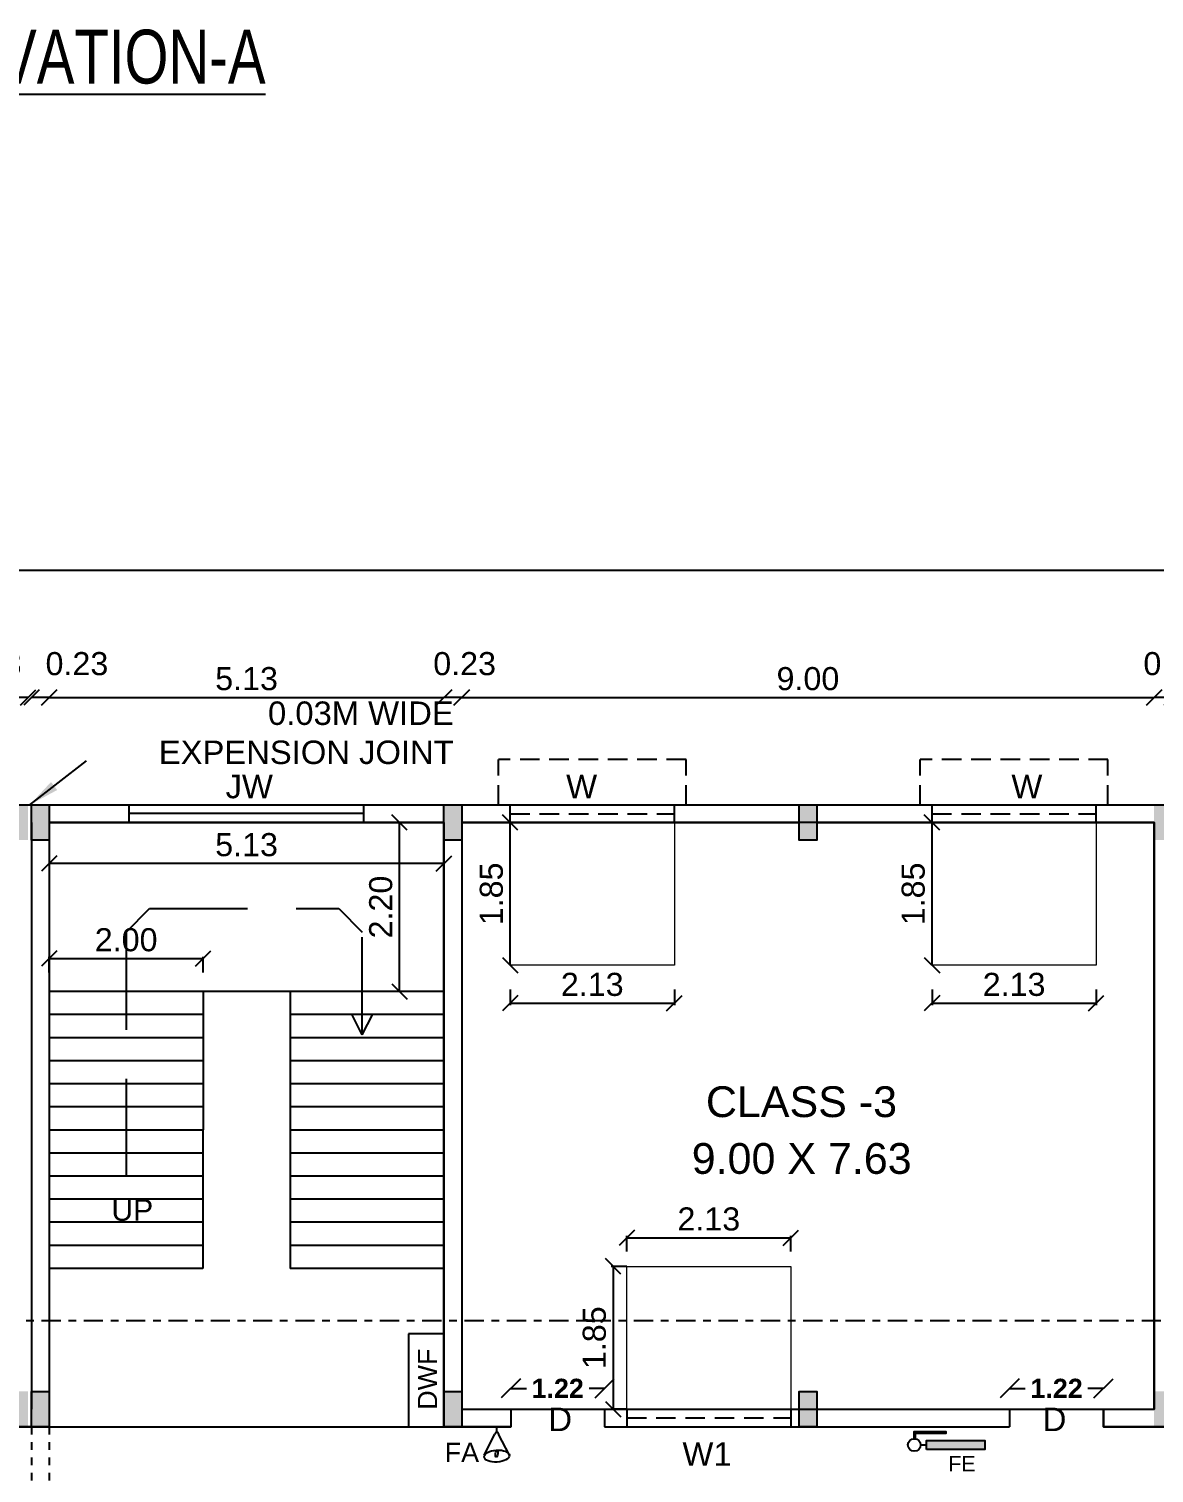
# Model space of a CAD drawing. Header units: metres. Extents: x -7227 to 737, y -45 to 4679.
# Drawn here: x 604.25 to 618.88, y 5.98 to 24.75 of the extents above; entities that cross this region are included whole.
import ezdxf

# ---------------------------------------------------------------- set-up
doc = ezdxf.new("R2010")
doc.units = ezdxf.units.M
doc.header["$LTSCALE"] = 0.2
doc.header["$MEASUREMENT"] = 0
for name, pattern in [('CENTER', [2, 1.25, -0.25, 0.25, -0.25]), ('DASHED2', [0.375, 0.25, -0.125]), ('HIDDEN', [9.525, 6.35, -3.175])]:
    doc.linetypes.add(name, pattern=pattern)
for name, color, linetype in [('BLK_1_FLR_0_BLT_UP_AREA', 26, 'Continuous'), ('BLK_1_FLR_0_CARPET_AREA', 10, 'Continuous'), ('BLK_1_FLR_0_DRINKING_WATER', 26, 'Continuous'), ('BLK_1_FLR_0_EXIT_WIDTH_DOOR', 1, 'Continuous'), ('BLK_1_FLR_1_REGULAR_ROOM_3', 117, 'Continuous')]:
    doc.layers.add(name, color=color, linetype=linetype)
doc.layers.add('BLK_1_FLR_0_ROOM_3_LIGHT_VENTILATION_1', color=7, linetype='Continuous', lineweight=0)
doc.layers.add('line', color=7, linetype='Continuous', lineweight=25)
doc.styles.add('ld', font='arial.ttf', dxfattribs={"height": 0.3})
doc.styles.get("Standard").update_dxf_attribs({"font": 'arial.ttf', "height": 0.3})
doc.styles.add('style 1', font='arialbd.ttf', dxfattribs={"height": 0.25})
doc.styles.add('style2', font='arial.ttf', dxfattribs={"height": 60})
doc.dimstyles.new('11', dxfattribs={"dimtxt": 0.25, "dimasz": 0.25, "dimexe": 0.18, "dimexo": 0.0625, "dimgap": 0.09, "dimtad": 0, "dimzin": 0, "dimdsep": 46, "dimtxsty": 'style 1', "dimblk": 'OBLIQUE', "dimcen": 0, "dimse1": 1, "dimse2": 1, "dimadec": 0, "dimazin": 0, "dimtfac": 1, "dimtdec": 4, "dimtofl": 0, "dimtmove": 0, "dimatfit": 3, "dimfxl": 0, "dimtolj": 1, "dimtzin": 0, "dimarcsym": 0})
doc.dimstyles.new('DCR', dxfattribs={"dimtxt": 0.3, "dimasz": 0.2, "dimexe": 0.025, "dimexo": 0, "dimgap": 0.09, "dimtad": 1, "dimzin": 0, "dimdsep": 46, "dimtxsty": 'Standard', "dimblk": 'OBLIQUE', "dimcen": 0.09, "dimadec": 0, "dimazin": 0, "dimtfac": 1, "dimtofl": 0, "dimtmove": 0, "dimatfit": 3, "dimfxl": 0, "dimtolj": 1, "dimtzin": 0, "dimarcsym": 0})

# ---------------------------------------------------------------- blocks, each defined once
blk = doc.blocks.new('_OBLIQUE')
at = {"layer": 'line', "color": 0, "linetype": 'ByBlock', "lineweight": -2}
blk.add_line((-0.5, -0.5), (0.5, 0.5), dxfattribs=at)
blk = doc.blocks.new('*D117')
at = {"color": 0, "linetype": 'HIDDEN', "lineweight": -2}
for p, q in [((604.515, 12.483), (604.515, 12.688)), ((606.515, 12.483), (606.515, 12.688))]:
    blk.add_line(p, q, dxfattribs=at)
at = {"color": 0, "lineweight": -2}
blk.add_line((604.515, 12.663), (606.515, 12.663), dxfattribs=at)
at = {"layer": 'Defpoints', "color": 0}
for p in [(606.515, 12.663), (604.515, 12.235), (606.515, 12.235)]:
    blk.add_point(p, dxfattribs=at)
at = {"color": 0, "lineweight": -2, "xscale": 0.2, "yscale": 0.2, "zscale": 0.2, "rotation": 180}
blk.add_blockref('_OBLIQUE', (604.515, 12.663), dxfattribs=at)
at = {"color": 0, "lineweight": -2, "xscale": 0.2, "yscale": 0.2, "zscale": 0.2}
blk.add_blockref('_OBLIQUE', (606.515, 12.663), dxfattribs=at)
at = {"color": 0, "insert": (605.515, 12.906), "char_height": 0.3, "attachment_point": 5}
blk.add_mtext('\\A1;2.00', dxfattribs=at)
blk = doc.blocks.new('*D118')
at = {"color": 0, "linetype": 'HIDDEN', "lineweight": -2}
for p, q in [((604.515, 14.078), (604.515, 13.873)), ((609.646, 14.078), (609.646, 13.873))]:
    blk.add_line(p, q, dxfattribs=at)
at = {"color": 0, "lineweight": -2}
blk.add_line((609.646, 13.898), (604.515, 13.898), dxfattribs=at)
at = {"layer": 'Defpoints', "color": 0}
for p in [(604.515, 14.432), (609.646, 14.432), (604.515, 13.898)]:
    blk.add_point(p, dxfattribs=at)
at = {"color": 0, "lineweight": -2, "xscale": 0.2, "yscale": 0.2, "zscale": 0.2, "rotation": 180}
blk.add_blockref('_OBLIQUE', (604.515, 13.898), dxfattribs=at)
at = {"color": 0, "lineweight": -2, "xscale": 0.2, "yscale": 0.2, "zscale": 0.2}
blk.add_blockref('_OBLIQUE', (609.646, 13.898), dxfattribs=at)
at = {"color": 0, "insert": (607.08, 14.142), "char_height": 0.3, "attachment_point": 5}
blk.add_mtext('\\A1;5.13', dxfattribs=at)
blk = doc.blocks.new('*D217')
at = {"color": 0, "linetype": 'HIDDEN', "lineweight": -2}
for p, q in [((577.616, 17.532), (577.616, 17.737)), ((628.336, 17.532), (628.336, 17.737))]:
    blk.add_line(p, q, dxfattribs=at)
at = {"color": 0, "lineweight": -2}
blk.add_line((577.616, 17.712), (628.336, 17.712), dxfattribs=at)
at = {"layer": 'Defpoints', "color": 0}
for p in [(628.336, 17.712), (577.616, 14.662), (628.336, 14.662)]:
    blk.add_point(p, dxfattribs=at)
at = {"color": 0, "lineweight": -2, "xscale": 0.2, "yscale": 0.2, "zscale": 0.2, "rotation": 180}
blk.add_blockref('_OBLIQUE', (577.616, 17.712), dxfattribs=at)
at = {"color": 0, "lineweight": -2, "xscale": 0.2, "yscale": 0.2, "zscale": 0.2}
blk.add_blockref('_OBLIQUE', (628.336, 17.712), dxfattribs=at)
at = {"color": 0, "insert": (603.256, 17.955), "char_height": 0.3, "attachment_point": 5}
blk.add_mtext('\\A1;50.72', dxfattribs=at)
blk = doc.blocks.new('*D128')
at = {"color": 0, "lineweight": -2}
blk.add_line((604.515, 16.057), (609.646, 16.057), dxfattribs=at)
at = {"layer": 'Defpoints', "color": 0}
for p in [(609.646, 16.057), (604.515, 14.432), (609.646, 14.432)]:
    blk.add_point(p, dxfattribs=at)
at = {"color": 0, "lineweight": -2, "xscale": 0.2, "yscale": 0.2, "zscale": 0.2, "rotation": 180}
blk.add_blockref('_OBLIQUE', (604.515, 16.057), dxfattribs=at)
at = {"color": 0, "lineweight": -2, "xscale": 0.2, "yscale": 0.2, "zscale": 0.2}
blk.add_blockref('_OBLIQUE', (609.646, 16.057), dxfattribs=at)
at = {"color": 0, "insert": (607.08, 16.3), "char_height": 0.3, "attachment_point": 5}
blk.add_mtext('\\A1;5.13', dxfattribs=at)
blk = doc.blocks.new('*D221')
at = {"color": 0, "lineweight": -2}
blk.add_line((609.876, 16.057), (618.876, 16.057), dxfattribs=at)
at = {"layer": 'Defpoints', "color": 0}
for p in [(618.876, 16.057), (609.876, 14.432), (618.876, 14.432)]:
    blk.add_point(p, dxfattribs=at)
at = {"color": 0, "lineweight": -2, "xscale": 0.2, "yscale": 0.2, "zscale": 0.2, "rotation": 180}
blk.add_blockref('_OBLIQUE', (609.876, 16.057), dxfattribs=at)
at = {"color": 0, "lineweight": -2, "xscale": 0.2, "yscale": 0.2, "zscale": 0.2}
blk.add_blockref('_OBLIQUE', (618.876, 16.057), dxfattribs=at)
at = {"color": 0, "insert": (614.376, 16.3), "char_height": 0.3, "attachment_point": 5}
blk.add_mtext('\\A1;9.00', dxfattribs=at)
blk = doc.blocks.new('*D131')
at = {"color": 0, "lineweight": -2}
blk.add_line((604.515, 16.057), (604.285, 16.057), dxfattribs=at)
at = {"layer": 'Defpoints', "color": 0}
for p in [(604.285, 16.057), (604.285, 14.432), (604.515, 14.432)]:
    blk.add_point(p, dxfattribs=at)
at = {"color": 0, "lineweight": -2, "xscale": 0.2, "yscale": 0.2, "zscale": 0.2, "rotation": 180}
blk.add_blockref('_OBLIQUE', (604.285, 16.057), dxfattribs=at)
at = {"color": 0, "lineweight": -2, "xscale": 0.2, "yscale": 0.2, "zscale": 0.2}
blk.add_blockref('_OBLIQUE', (604.515, 16.057), dxfattribs=at)
at = {"color": 0, "insert": (604.875, 16.495), "char_height": 0.3, "attachment_point": 5}
blk.add_mtext('\\A1;0.23', dxfattribs=at)
blk = doc.blocks.new('*D132')
at = {"color": 0, "lineweight": -2}
blk.add_line((609.876, 16.057), (609.646, 16.057), dxfattribs=at)
at = {"layer": 'Defpoints', "color": 0}
for p in [(609.646, 16.057), (609.646, 14.432), (609.876, 14.432)]:
    blk.add_point(p, dxfattribs=at)
at = {"color": 0, "lineweight": -2, "xscale": 0.2, "yscale": 0.2, "zscale": 0.2, "rotation": 180}
blk.add_blockref('_OBLIQUE', (609.646, 16.057), dxfattribs=at)
at = {"color": 0, "lineweight": -2, "xscale": 0.2, "yscale": 0.2, "zscale": 0.2}
blk.add_blockref('_OBLIQUE', (609.876, 16.057), dxfattribs=at)
at = {"color": 0, "insert": (609.914, 16.495), "char_height": 0.3, "attachment_point": 5}
blk.add_mtext('\\A1;0.23', dxfattribs=at)
blk = doc.blocks.new('*D133')
at = {"color": 0, "lineweight": -2}
blk.add_line((619.106, 16.057), (618.876, 16.057), dxfattribs=at)
at = {"layer": 'Defpoints', "color": 0}
for p in [(618.876, 16.057), (618.876, 14.432), (619.106, 14.432)]:
    blk.add_point(p, dxfattribs=at)
at = {"color": 0, "lineweight": -2, "xscale": 0.2, "yscale": 0.2, "zscale": 0.2, "rotation": 180}
blk.add_blockref('_OBLIQUE', (618.876, 16.057), dxfattribs=at)
at = {"color": 0, "lineweight": -2, "xscale": 0.2, "yscale": 0.2, "zscale": 0.2}
blk.add_blockref('_OBLIQUE', (619.106, 16.057), dxfattribs=at)
at = {"color": 0, "insert": (619.144, 16.495), "char_height": 0.3, "attachment_point": 5}
blk.add_mtext('\\A1;0.23', dxfattribs=at)
blk = doc.blocks.new('*D236')
at = {"color": 0, "linetype": 'HIDDEN', "lineweight": -2}
for p, q in [((609.248, 14.432), (609.043, 14.432)), ((609.248, 12.235), (609.043, 12.235))]:
    blk.add_line(p, q, dxfattribs=at)
at = {"color": 0, "lineweight": -2}
blk.add_line((609.068, 12.235), (609.068, 14.432), dxfattribs=at)
at = {"layer": 'Defpoints', "color": 0}
for p in [(609.068, 14.432), (609.646, 14.432), (609.646, 12.235)]:
    blk.add_point(p, dxfattribs=at)
at = {"color": 0, "lineweight": -2, "xscale": 0.2, "yscale": 0.2, "zscale": 0.2}
for p, rotation in [((609.068, 14.432), 90), ((609.068, 12.235), 270)]:
    blk.add_blockref('_OBLIQUE', p, dxfattribs=dict(at, rotation=rotation))
at = {"color": 0, "insert": (608.825, 13.333), "char_height": 0.3, "attachment_point": 5, "rotation": 90}
blk.add_mtext('\\A1;2.20', dxfattribs=at)
blk = doc.blocks.new('*D180')
at = {"color": 0, "lineweight": -2}
blk.add_line((604.24, 16.057), (604.01, 16.057), dxfattribs=at)
at = {"layer": 'Defpoints', "color": 0}
for p in [(604.01, 16.057), (604.01, 14.432), (604.24, 14.432)]:
    blk.add_point(p, dxfattribs=at)
at = {"color": 0, "lineweight": -2, "xscale": 0.2, "yscale": 0.2, "zscale": 0.2, "rotation": 180}
blk.add_blockref('_OBLIQUE', (604.01, 16.057), dxfattribs=at)
at = {"color": 0, "lineweight": -2, "xscale": 0.2, "yscale": 0.2, "zscale": 0.2}
blk.add_blockref('_OBLIQUE', (604.24, 16.057), dxfattribs=at)
at = {"color": 0, "insert": (603.748, 16.495), "char_height": 0.3, "attachment_point": 5}
blk.add_mtext('\\A1;0.23', dxfattribs=at)
blk = doc.blocks.new('*D278')
at = {"color": 0, "linetype": 'HIDDEN', "lineweight": -2}
for p, q in [((615.989, 14.432), (616.014, 14.432)), ((615.989, 12.577), (616.014, 12.577))]:
    blk.add_line(p, q, dxfattribs=at)
at = {"color": 0, "lineweight": -2}
blk.add_line((615.989, 12.577), (615.989, 14.432), dxfattribs=at)
at = {"layer": 'Defpoints', "color": 0}
for p in [(615.989, 14.432), (615.989, 14.432), (615.989, 12.577)]:
    blk.add_point(p, dxfattribs=at)
at = {"color": 0, "lineweight": -2, "xscale": 0.2, "yscale": 0.2, "zscale": 0.2}
for p, rotation in [((615.989, 14.432), 90), ((615.989, 12.577), 270)]:
    blk.add_blockref('_OBLIQUE', p, dxfattribs=dict(at, rotation=rotation))
at = {"color": 0, "insert": (615.746, 13.504), "char_height": 0.3, "attachment_point": 5, "rotation": 90}
blk.add_mtext('\\A1;1.85', dxfattribs=at)
blk = doc.blocks.new('*D279')
at = {"color": 0, "linetype": 'HIDDEN', "lineweight": -2}
for p, q in [((615.989, 12.263), (615.989, 12.058)), ((618.123, 12.263), (618.123, 12.058))]:
    blk.add_line(p, q, dxfattribs=at)
at = {"color": 0, "lineweight": -2}
blk.add_line((615.989, 12.083), (618.123, 12.083), dxfattribs=at)
at = {"layer": 'Defpoints', "color": 0}
for p in [(615.989, 12.577), (618.123, 12.577), (618.123, 12.083)]:
    blk.add_point(p, dxfattribs=at)
at = {"color": 0, "lineweight": -2, "xscale": 0.2, "yscale": 0.2, "zscale": 0.2, "rotation": 180}
blk.add_blockref('_OBLIQUE', (615.989, 12.083), dxfattribs=at)
at = {"color": 0, "lineweight": -2, "xscale": 0.2, "yscale": 0.2, "zscale": 0.2}
blk.add_blockref('_OBLIQUE', (618.123, 12.083), dxfattribs=at)
at = {"color": 0, "insert": (617.056, 12.326), "char_height": 0.3, "attachment_point": 5}
blk.add_mtext('\\A1;2.13', dxfattribs=at)
blk = doc.blocks.new('*D280')
at = {"color": 0, "linetype": 'HIDDEN', "lineweight": -2}
for p, q in [((610.507, 14.432), (610.532, 14.432)), ((610.507, 12.577), (610.532, 12.577))]:
    blk.add_line(p, q, dxfattribs=at)
at = {"color": 0, "lineweight": -2}
blk.add_line((610.507, 12.577), (610.507, 14.432), dxfattribs=at)
at = {"layer": 'Defpoints', "color": 0}
for p in [(610.507, 14.432), (610.507, 14.432), (610.507, 12.577)]:
    blk.add_point(p, dxfattribs=at)
at = {"color": 0, "lineweight": -2, "xscale": 0.2, "yscale": 0.2, "zscale": 0.2}
for p, rotation in [((610.507, 14.432), 90), ((610.507, 12.577), 270)]:
    blk.add_blockref('_OBLIQUE', p, dxfattribs=dict(at, rotation=rotation))
at = {"color": 0, "insert": (610.263, 13.504), "char_height": 0.3, "attachment_point": 5, "rotation": 90}
blk.add_mtext('\\A1;1.85', dxfattribs=at)
blk = doc.blocks.new('*D281')
at = {"color": 0, "linetype": 'HIDDEN', "lineweight": -2}
for p, q in [((610.507, 12.263), (610.507, 12.058)), ((612.64, 12.263), (612.64, 12.058))]:
    blk.add_line(p, q, dxfattribs=at)
at = {"color": 0, "lineweight": -2}
blk.add_line((610.507, 12.083), (612.64, 12.083), dxfattribs=at)
at = {"layer": 'Defpoints', "color": 0}
for p in [(610.507, 12.577), (612.64, 12.577), (612.64, 12.083)]:
    blk.add_point(p, dxfattribs=at)
at = {"color": 0, "lineweight": -2, "xscale": 0.2, "yscale": 0.2, "zscale": 0.2, "rotation": 180}
blk.add_blockref('_OBLIQUE', (610.507, 12.083), dxfattribs=at)
at = {"color": 0, "lineweight": -2, "xscale": 0.2, "yscale": 0.2, "zscale": 0.2}
blk.add_blockref('_OBLIQUE', (612.64, 12.083), dxfattribs=at)
at = {"color": 0, "insert": (611.573, 12.326), "char_height": 0.3, "attachment_point": 5}
blk.add_mtext('\\A1;2.13', dxfattribs=at)
blk = doc.blocks.new('*D290')
at = {"color": 0, "linetype": 'HIDDEN', "lineweight": -2}
for p, q in [((612.022, 8.854), (612.022, 9.059)), ((614.155, 8.854), (614.155, 9.059))]:
    blk.add_line(p, q, dxfattribs=at)
at = {"color": 0, "lineweight": -2}
blk.add_line((612.022, 9.034), (614.155, 9.034), dxfattribs=at)
at = {"layer": 'Defpoints', "color": 0}
for p in [(614.155, 9.034), (612.022, 8.663), (614.155, 8.663)]:
    blk.add_point(p, dxfattribs=at)
at = {"color": 0, "lineweight": -2, "xscale": 0.2, "yscale": 0.2, "zscale": 0.2, "rotation": 180}
blk.add_blockref('_OBLIQUE', (612.022, 9.034), dxfattribs=at)
at = {"color": 0, "lineweight": -2, "xscale": 0.2, "yscale": 0.2, "zscale": 0.2}
blk.add_blockref('_OBLIQUE', (614.155, 9.034), dxfattribs=at)
at = {"color": 0, "insert": (613.088, 9.277), "char_height": 0.3, "attachment_point": 5}
blk.add_mtext('\\A1;2.13', dxfattribs=at)
blk = doc.blocks.new('*D291')
at = {"color": 0, "linetype": 'HIDDEN', "lineweight": -2}
for p, q in [((612.022, 8.663), (611.819, 8.663)), ((612.022, 6.808), (611.819, 6.808))]:
    blk.add_line(p, q, dxfattribs=at)
at = {"color": 0, "lineweight": -2}
blk.add_line((611.844, 8.663), (611.844, 6.808), dxfattribs=at)
at = {"layer": 'Defpoints', "color": 0}
for p in [(612.022, 8.663), (611.844, 6.808), (612.022, 6.808)]:
    blk.add_point(p, dxfattribs=at)
at = {"color": 0, "lineweight": -2, "xscale": 0.2, "yscale": 0.2, "zscale": 0.2}
for p, rotation in [((611.844, 8.663), 90), ((611.844, 6.808), 270)]:
    blk.add_blockref('_OBLIQUE', p, dxfattribs=dict(at, rotation=rotation))
at = {"color": 0, "insert": (611.601, 7.735), "char_height": 0.3, "attachment_point": 5, "rotation": 90}
blk.add_mtext('\\A1;1.85', dxfattribs=at)
blk = doc.blocks.new('*D307')
at = {"layer": 'BLK_1_FLR_0_EXIT_WIDTH_DOOR', "color": 2, "lineweight": -2}
for p, q in [((610.514, 7.077), (610.717, 7.077)), ((611.734, 7.077), (611.531, 7.077))]:
    blk.add_line(p, q, dxfattribs=at)
at = {"layer": 'Defpoints', "color": 0}
for p in [(611.734, 7.077), (610.514, 6.808), (611.734, 6.808)]:
    blk.add_point(p, dxfattribs=at)
at = {"layer": 'BLK_1_FLR_0_EXIT_WIDTH_DOOR', "color": 2, "lineweight": -2, "xscale": 0.25, "yscale": 0.25, "zscale": 0.25, "rotation": 180}
blk.add_blockref('_OBLIQUE', (610.514, 7.077), dxfattribs=at)
at = {"layer": 'BLK_1_FLR_0_EXIT_WIDTH_DOOR', "color": 2, "lineweight": -2, "xscale": 0.25, "yscale": 0.25, "zscale": 0.25}
blk.add_blockref('_OBLIQUE', (611.734, 7.077), dxfattribs=at)
at = {"layer": 'BLK_1_FLR_0_EXIT_WIDTH_DOOR', "color": 2, "lineweight": 20, "insert": (611.124, 7.077), "char_height": 0.25, "attachment_point": 5, "style": 'style 1'}
blk.add_mtext('\\A1;1.22', dxfattribs=at)
blk = doc.blocks.new('*D308')
at = {"layer": 'BLK_1_FLR_0_EXIT_WIDTH_DOOR', "color": 2, "lineweight": -2}
for p, q in [((616.998, 7.077), (617.201, 7.077)), ((618.217, 7.077), (618.015, 7.077))]:
    blk.add_line(p, q, dxfattribs=at)
at = {"layer": 'Defpoints', "color": 0}
for p in [(618.217, 7.077), (616.998, 6.808), (618.217, 6.808)]:
    blk.add_point(p, dxfattribs=at)
at = {"layer": 'BLK_1_FLR_0_EXIT_WIDTH_DOOR', "color": 2, "lineweight": -2, "xscale": 0.25, "yscale": 0.25, "zscale": 0.25, "rotation": 180}
blk.add_blockref('_OBLIQUE', (616.998, 7.077), dxfattribs=at)
at = {"layer": 'BLK_1_FLR_0_EXIT_WIDTH_DOOR', "color": 2, "lineweight": -2, "xscale": 0.25, "yscale": 0.25, "zscale": 0.25}
blk.add_blockref('_OBLIQUE', (618.217, 7.077), dxfattribs=at)
at = {"layer": 'BLK_1_FLR_0_EXIT_WIDTH_DOOR', "color": 2, "lineweight": 20, "insert": (617.608, 7.077), "char_height": 0.25, "attachment_point": 5, "style": 'style 1'}
blk.add_mtext('\\A1;1.22', dxfattribs=at)

msp = doc.modelspace()

# ---------------------------------------------------------------- hatches: boundary and pattern name
h = msp.add_hatch(color=256)
h.dxf.hatch_style = 1
h.paths.add_polyline_path([(577.846, 14.665), (577.616, 14.665), (577.616, 14.205), (577.846, 14.205)])
h.paths.add_polyline_path([(585.576, 14.665), (585.346, 14.665), (585.346, 14.205), (585.576, 14.205)])
h.paths.add_polyline_path([(577.846, 7.038), (577.616, 7.038), (577.616, 6.578), (577.846, 6.578)])
h.paths.add_polyline_path([(585.346, 6.578), (585.576, 6.578), (585.576, 7.038), (585.346, 7.038)])
h.paths.add_polyline_path([(594.716, 14.205), (594.946, 14.205), (594.946, 14.665), (594.716, 14.665)])
h.paths.add_polyline_path([(594.946, 7.038), (594.716, 7.038), (594.716, 6.578), (594.946, 6.578)])
h.paths.add_polyline_path([(604.24, 14.665), (604.01, 14.665), (604.01, 14.205), (604.24, 14.205)])
h.paths.add_polyline_path([(604.515, 14.665), (604.285, 14.665), (604.285, 14.205), (604.515, 14.205)])
h.paths.add_polyline_path([(604.285, 6.578), (604.515, 6.578), (604.515, 7.038), (604.285, 7.038)])
h.paths.add_polyline_path([(604.01, 6.578), (604.24, 6.578), (604.24, 7.038), (604.01, 7.038)])
h.paths.add_polyline_path([(609.876, 14.665), (609.646, 14.665), (609.646, 14.205), (609.876, 14.205)])
h.paths.add_polyline_path([(609.876, 7.038), (609.646, 7.038), (609.646, 6.578), (609.876, 6.578)])
h.paths.add_polyline_path([(614.491, 7.038), (614.261, 7.038), (614.261, 6.578), (614.491, 6.578)])
h.paths.add_polyline_path([(614.491, 14.665), (614.261, 14.665), (614.261, 14.205), (614.491, 14.205)])
h.paths.add_polyline_path([(618.876, 14.205), (619.106, 14.205), (619.106, 14.665), (618.876, 14.665)])
h.paths.add_polyline_path([(618.876, 6.578), (619.106, 6.578), (619.106, 7.038), (618.876, 7.038)])
h.paths.add_polyline_path([(628.106, 6.578), (628.336, 6.578), (628.336, 7.038), (628.106, 7.038)])
h.paths.add_polyline_path([(623.491, 6.578), (623.721, 6.578), (623.721, 7.038), (623.491, 7.038)])
h.paths.add_polyline_path([(628.336, 14.665), (628.106, 14.665), (628.106, 14.205), (628.336, 14.205)])
h.paths.add_polyline_path([(623.721, 14.665), (623.491, 14.665), (623.491, 14.205), (623.721, 14.205)])
h.paths.add_polyline_path([(628.106, 4.118), (628.336, 4.118), (628.336, 4.578), (628.106, 4.578)])
h.paths.add_polyline_path([(619.106, -4.567), (618.876, -4.567), (618.876, -5.027), (619.106, -5.027)])
h.paths.add_polyline_path([(619.106, 4.578), (618.876, 4.578), (618.876, 4.118), (619.106, 4.118)])
h.paths.add_polyline_path([(609.876, 4.578), (609.646, 4.578), (609.646, 4.118), (609.876, 4.118)])
h.paths.add_polyline_path([(609.876, -4.567), (609.646, -4.567), (609.646, -5.027), (609.876, -5.027)])
h.paths.add_polyline_path([(594.716, 4.118), (594.946, 4.118), (594.946, 4.578), (594.716, 4.578)])
h.paths.add_polyline_path([(594.716, -5.027), (594.946, -5.027), (594.946, -4.567), (594.716, -4.567)])
h.paths.add_polyline_path([(585.576, -4.567), (585.346, -4.567), (585.346, -5.027), (585.576, -5.027)])
h.paths.add_polyline_path([(585.346, 4.118), (585.576, 4.118), (585.576, 4.578), (585.346, 4.578)])
h.paths.add_polyline_path([(577.846, 4.578), (577.616, 4.578), (577.616, 4.118), (577.846, 4.118)])
h.paths.add_polyline_path([(577.846, -4.567), (577.616, -4.567), (577.616, -5.027), (577.846, -5.027)])
at = {"ltscale": 0.04}
h = msp.add_hatch(color=256, dxfattribs=at)
h.dxf.hatch_style = 1
h.paths.add_polyline_path([(615.917, 6.398), (615.917, 6.284), (616.674, 6.284), (616.674, 6.398)])

# ---------------------------------------------------------------- linework, layer by layer
at = {"linetype": 'HIDDEN', "ltscale": 0.2}
for p, q in [((610.354, 14.662), (610.354, 15.251)), ((612.793, 15.251), (610.354, 15.251)), ((612.793, 14.662), (612.793, 15.251)), ((615.837, 14.662), (615.837, 15.251)), ((618.276, 15.251), (615.837, 15.251)), ((618.276, 14.662), (618.276, 15.251))]:
    msp.add_line(p, q, dxfattribs=at)
for p, q in [((577.616, 14.662), (628.336, 14.662)), ((605.555, 14.432), (605.555, 14.662)), ((608.605, 14.432), (608.605, 14.662)), ((610.507, 14.432), (610.507, 14.66)), ((612.64, 14.432), (612.64, 14.66)), ((615.989, 14.432), (615.989, 14.66)), ((618.123, 14.432), (618.123, 14.66)), ((608.605, 14.547), (605.555, 14.547)), ((604.515, 14.432), (609.646, 14.432)), ((609.876, 14.432), (614.261, 14.432)), ((614.491, 14.432), (618.876, 14.432)), ((618.876, 14.432), (618.876, 6.808)), ((608.584, 11.673), (608.449, 11.939)), ((608.584, 11.673), (608.719, 11.939)), ((609.876, 6.808), (610.514, 6.808)), ((610.514, 6.808), (610.514, 6.578)), ((611.734, 6.808), (614.261, 6.808)), ((611.734, 6.808), (611.734, 6.578)), ((612.022, 6.808), (612.022, 6.58)), ((614.155, 6.808), (614.155, 6.58)), ((614.491, 6.808), (616.997, 6.808)), ((616.997, 6.808), (616.997, 6.578)), ((618.217, 6.808), (618.876, 6.808)), ((618.217, 6.808), (618.217, 6.578)), ((618.217, 6.808), (618.217, 6.578)), ((603.627, 6.578), (610.514, 6.578)), ((610.332, 6.505), (610.332, 6.578)), ((611.734, 6.578), (616.997, 6.578)), ((618.217, 6.578), (619.891, 6.578)), ((610.167, 6.207), (610.307, 6.481)), ((610.496, 6.207), (610.356, 6.481)), ((615.84, 6.341), (615.917, 6.341))]:
    msp.add_line(p, q)
at = {"color": 4, "linetype": 'HIDDEN', "ltscale": 0.2}
for p, q in [((610.507, 14.546), (612.64, 14.546)), ((615.989, 14.546), (618.123, 14.546)), ((612.022, 6.694), (614.155, 6.694))]:
    msp.add_line(p, q, dxfattribs=at)
at = {"color": 1}
for p, q in [((604.285, 14.432), (604.285, 6.808)), ((604.515, 14.432), (604.515, 8.015)), ((609.646, 14.432), (609.646, 6.578)), ((609.876, 14.432), (609.876, 6.808)), ((609.646, 12.235), (604.515, 12.235)), ((606.515, 12.235), (606.513, 8.635)), ((607.646, 12.235), (607.646, 8.635)), ((606.515, 11.935), (604.515, 11.935)), ((609.646, 11.935), (607.646, 11.935)), ((606.514, 11.635), (604.515, 11.635)), ((609.646, 11.635), (607.646, 11.635)), ((606.514, 11.335), (604.515, 11.335)), ((609.646, 11.335), (607.646, 11.335)), ((606.514, 11.035), (604.515, 11.035)), ((609.646, 11.035), (607.646, 11.035)), ((606.514, 10.735), (604.515, 10.735)), ((609.646, 10.735), (607.646, 10.735)), ((606.514, 10.435), (604.515, 10.435)), ((609.646, 10.435), (607.646, 10.435)), ((606.514, 10.135), (604.515, 10.135)), ((609.646, 10.135), (607.646, 10.135)), ((606.514, 9.835), (604.515, 9.835)), ((609.646, 9.835), (607.646, 9.835)), ((606.514, 9.535), (604.515, 9.535)), ((609.646, 9.535), (607.646, 9.535)), ((606.514, 9.235), (604.515, 9.235)), ((609.646, 9.235), (607.646, 9.235)), ((606.514, 8.935), (604.515, 8.935)), ((609.646, 8.935), (607.646, 8.935)), ((606.513, 8.635), (604.515, 8.635)), ((609.646, 8.635), (607.646, 8.635)), ((604.515, 8.015), (604.515, 6.578))]:
    msp.add_line(p, q, dxfattribs=at)
at = {"linetype": 'HIDDEN'}
for p, q in [((605.515, 13.007), (605.82, 13.312)), ((605.82, 13.312), (608.279, 13.312)), ((608.279, 13.312), (608.584, 13.007)), ((605.515, 13.007), (605.515, 9.657)), ((608.584, 11.673), (608.584, 13.007))]:
    msp.add_line(p, q, dxfattribs=at)
at = {"linetype": 'CENTER'}
msp.add_line((573.064, 7.961), (633.25, 7.961), dxfattribs=at)
at = {"linetype": 'DASHED2'}
for p, q in [((604.285, 6.578), (604.285, 4.578)), ((604.515, 6.578), (604.515, 4.578))]:
    msp.add_line(p, q, dxfattribs=at)
for points in [[(628.336, 14.662), (628.336, -5.027), (609.646, -5.027), (609.646, 4.348), (594.946, 4.348), (594.946, -5.027), (577.616, -5.027), (577.616, 14.662), (628.336, 14.662)], [(604.515, 14.202), (604.285, 14.202), (604.285, 14.662), (604.515, 14.662)], [(609.876, 14.202), (609.646, 14.202), (609.646, 14.662), (609.876, 14.662)], [(614.491, 14.202), (614.261, 14.202), (614.261, 14.662), (614.491, 14.662)], [(604.515, 6.578), (604.285, 6.578), (604.285, 7.038), (604.515, 7.038)], [(609.876, 6.578), (609.646, 6.578), (609.646, 7.038), (609.876, 7.038)], [(614.491, 6.578), (614.261, 6.578), (614.261, 7.038), (614.491, 7.038)], [(615.917, 6.284), (615.917, 6.398), (616.674, 6.398), (616.674, 6.284)]]:
    msp.add_lwpolyline(points, close=True)
for points in [[(615.758, 6.423), (615.758, 6.516)], [(615.758, 6.49), (615.758, 6.516), (616.169, 6.516), (616.169, 6.49), (615.77, 6.49)], [(615.77, 6.49), (615.77, 6.422)]]:
    msp.add_lwpolyline(points)
msp.add_circle((615.758, 6.341), 0.0819)
msp.add_arc((610.332, 6.48), 0.0247, 1.9134, 178.0866)
for centre, major_axis, ratio in [((610.332, 6.197), (-0.164, -0.01), 0.473513), ((610.331, 6.229), (-0.0045, -0.0461), 0.330638)]:
    msp.add_ellipse(centre, major_axis=major_axis, ratio=ratio)
at = {"layer": 'BLK_1_FLR_0_BLT_UP_AREA', "color": 27}
msp.add_lwpolyline([(628.336, 14.662), (628.336, -5.027), (609.646, -5.027), (609.646, 4.348), (594.946, 4.348), (594.946, -5.027), (577.616, -5.027), (577.616, 14.662), (628.336, 14.662)], close=True, dxfattribs=at)
at = {"layer": 'BLK_1_FLR_0_CARPET_AREA', "color": 27}
for points in [[(618.876, 7.038), (618.876, 14.432), (614.491, 14.432), (614.491, 14.202), (614.261, 14.202), (614.261, 14.432), (609.876, 14.432), (609.876, 14.202), (609.876, 6.808), (610.514, 6.808), (610.514, 6.578), (609.646, 6.578), (609.646, 7.038), (609.646, 14.432), (604.515, 14.432), (604.515, 14.202), (604.515, 8.015), (604.515, 6.578), (604.285, 6.578), (603.627, 6.578)], [(619.886, 6.578), (618.217, 6.578), (618.217, 6.808), (618.876, 6.808)]]:
    msp.add_lwpolyline(points, dxfattribs=at)
at = {"layer": 'BLK_1_FLR_0_DRINKING_WATER', "color": 7}
msp.add_lwpolyline([(609.185, 7.785), (609.185, 6.578), (609.646, 6.578), (609.646, 7.785)], close=True, dxfattribs=at)
at = {"layer": 'BLK_1_FLR_0_ROOM_3_LIGHT_VENTILATION_1', "color": 232}
for points in [[(610.507, 14.432), (612.64, 14.432), (612.64, 12.577), (610.507, 12.577)], [(615.989, 14.432), (618.123, 14.432), (618.123, 12.577), (615.989, 12.577)], [(612.022, 8.663), (614.155, 8.663), (614.155, 6.808), (612.022, 6.808)]]:
    msp.add_lwpolyline(points, close=True, dxfattribs=at)
at = {"layer": 'BLK_1_FLR_1_REGULAR_ROOM_3', "color": 3, "linetype": 'Continuous'}
msp.add_lwpolyline([(618.876, 14.432), (609.876, 14.432), (609.876, 6.808), (618.876, 6.808)], close=True, dxfattribs=at)

# ---------------------------------------------------------------- texts
at = {"style": 'ld', "width": 0.75}
msp.add_text('%%UELEVATION-A', height=0.7, dxfattribs=at).set_placement((602.478, 24.037))
at = {"color": 7, "style": 'ld'}
for s, p in [('CLASS -3', (613.05, 10.603)), ('9.00 X 7.63', (612.866, 9.865))]:
    msp.add_text(s, height=0.4, dxfattribs=at).set_placement(p)
at = {"style": 'style2'}
for s, insert, char_height, attachment_point in [('0.03M WIDE \\PEXPENSION JOINT', (609.772, 16.005), 0.30482, 3), ('JW', (607.422, 15.052), 0.3048, 3), ('W', (611.636, 15.052), 0.305, 3), ('W', (617.423, 15.052), 0.305, 3), ('UP', (605.323, 9.535), 0.28, 1), ('D', (611.003, 6.826), 0.305, 1), ('D', (617.428, 6.826), 0.305, 1), ('FA', (610.102, 6.37), 0.25, 3), ('W1', (613.384, 6.376), 0.3048, 3), ('FE', (616.557, 6.198), 0.2, 3)]:
    msp.add_mtext_dynamic_manual_height_columns(s, width=5.66297, gutter_width=7.621, heights=[0], dxfattribs=dict(at, insert=insert, char_height=char_height, attachment_point=attachment_point))
at = {"insert": (609.306, 7.594), "char_height": 0.25, "attachment_point": 3, "rotation": 90, "style": 'style2'}
msp.add_mtext_dynamic_manual_height_columns('DWF', width=5.66297, gutter_width=7.621, heights=[0], dxfattribs=at)

# ---------------------------------------------------------------- dimensions: what is measured, and where the dimension line sits
at = {"color": 1}
dim = msp.add_linear_dim(base=(628.336, 17.712), p1=(577.616, 14.662), p2=(628.336, 14.662), dimstyle='DCR', override={"dimfxl": 0.18, "dimarcsym": 2}, dxfattribs=at)
dim.commit()
dim.dimension.update_dxf_attribs({"geometry": '*D217', "text_midpoint": (603.256, 17.712), "dimtype": 160})
for base, p1, p2, picture, middle in [((604.01, 16.057), (604.24, 14.432), (604.01, 14.432), '*D180', (603.748, 16.495)), ((604.285, 16.057), (604.515, 14.432), (604.285, 14.432), '*D131', (604.875, 16.495)), ((609.646, 16.057), (609.876, 14.432), (609.646, 14.432), '*D132', (609.914, 16.495)), ((618.876, 16.057), (619.106, 14.432), (618.876, 14.432), '*D133', (619.144, 16.495))]:
    dim = msp.add_linear_dim(base=base, p1=p1, p2=p2, angle=180, dimstyle='DCR', override={"dimse1": 1, "dimse2": 1, "dimtmove": 2, "dimfxl": 1.25, "dimarcsym": 2})
    dim.commit()
    dim.dimension.update_dxf_attribs({"geometry": picture, "text_midpoint": middle, "dimtype": 161})
for p1, p2, picture, middle in [((604.515, 14.432), (609.646, 14.432), '*D128', (607.08, 16.3)), ((609.876, 14.432), (618.876, 14.432), '*D221', (614.376, 16.3))]:
    dim = msp.add_aligned_dim(p1=p1, p2=p2, distance=1.625, dimstyle='DCR', override={"dimse1": 1, "dimse2": 1, "dimfxl": 1.25, "dimarcsym": 2})
    dim.commit()
    dim.dimension.update_dxf_attribs({"geometry": picture, "text_midpoint": middle})
dim = msp.add_linear_dim(base=(609.068, 14.432), p1=(609.646, 12.235), p2=(609.646, 14.432), angle=90, dimstyle='DCR', override={"dimfxl": 0.18, "dimarcsym": 2}, dxfattribs=at)
dim.commit()
dim.dimension.update_dxf_attribs({"geometry": '*D236', "text_midpoint": (608.825, 13.333)})
at = {"color": 232}
for base, p1, p2, picture, middle in [((610.5066, 14.4317), (610.5066, 12.5771), (610.5066, 14.4317), '*D280', (610.2634, 13.5044)), ((615.9894, 14.4317), (615.9894, 12.5771), (615.9894, 14.4317), '*D278', (615.7462, 13.5044))]:
    dim = msp.add_linear_dim(base=base, p1=p1, p2=p2, angle=90, dimstyle='DCR', override={"dimfxl": 0.18, "dimarcsym": 2}, dxfattribs=at)
    dim.commit()
    dim.dimension.update_dxf_attribs({"geometry": picture, "text_midpoint": middle})
at = {"color": 1}
for p1, p2, distance, picture, middle in [((609.646, 14.432), (604.515, 14.432), 0.533, '*D118', (607.08, 14.142)), ((604.515, 12.235), (606.515, 12.235), 0.428, '*D117', (605.515, 12.906))]:
    dim = msp.add_aligned_dim(p1=p1, p2=p2, distance=distance, dimstyle='DCR', override={"dimfxl": 0.18, "dimarcsym": 2}, dxfattribs=at)
    dim.commit()
    dim.dimension.update_dxf_attribs({"geometry": picture, "text_midpoint": middle})
at = {"color": 232}
for base, p1, p2, picture, middle in [((612.64, 12.083), (610.507, 12.577), (612.64, 12.577), '*D281', (611.573, 12.083)), ((618.123, 12.083), (615.989, 12.577), (618.123, 12.577), '*D279', (617.056, 12.083)), ((614.155, 9.034), (612.022, 8.663), (614.155, 8.663), '*D290', (613.088, 9.034))]:
    dim = msp.add_linear_dim(base=base, p1=p1, p2=p2, dimstyle='DCR', override={"dimfxl": 0.18, "dimarcsym": 2}, dxfattribs=at)
    dim.commit()
    dim.dimension.update_dxf_attribs({"geometry": picture, "text_midpoint": middle, "dimtype": 160})
dim = msp.add_linear_dim(base=(611.8444, 6.8082), p1=(612.0216, 8.6628), p2=(612.0216, 6.8082), angle=90, dimstyle='DCR', override={"dimfxl": 0.18, "dimarcsym": 2}, dxfattribs=at)
dim.commit()
dim.dimension.update_dxf_attribs({"geometry": '*D291', "text_midpoint": (611.8444, 7.7355), "dimtype": 160})
at = {"layer": 'BLK_1_FLR_0_EXIT_WIDTH_DOOR', "color": 2, "lineweight": 20}
for base, p1, p2, picture, middle in [((611.734, 7.077), (610.514, 6.808), (611.734, 6.808), '*D307', (611.124, 7.077)), ((618.217, 7.077), (616.998, 6.808), (618.217, 6.808), '*D308', (617.608, 7.077))]:
    dim = msp.add_linear_dim(base=base, p1=p1, p2=p2, dimstyle='11', override={"dimclrd": 2, "dimclrt": 2, "dimfxlon": 1}, dxfattribs=at)
    dim.commit()
    dim.dimension.update_dxf_attribs({"geometry": picture, "text_midpoint": middle})

# ---------------------------------------------------------------- leaders
msp.add_leader([(604.262, 14.662), (605.001, 15.232)], dimstyle='DCR', override={"dimasz": 0.4, "dimgap": 0.09, "dimtad": 0, "dimse1": 1, "dimse2": 1, "dimfxl": 1.25, "dimarcsym": 2})

doc.saveas('drawing.dxf')
